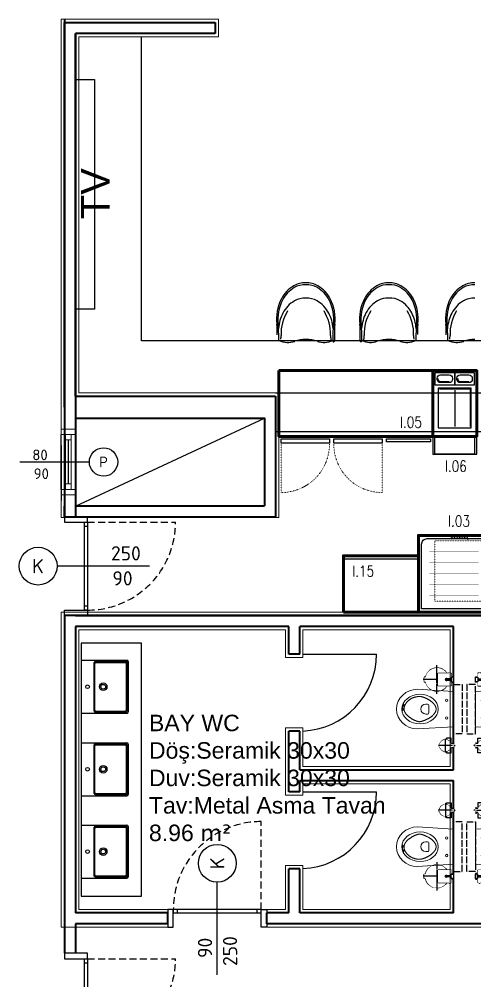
# Model space of a CAD drawing. Header units: millimetres. Extents: x 1443065 to 1517367, y 3763150 to 3779068.
# Drawn here: x 1513982 to 1514396, y 3766385 to 3767260 of the extents above; entities that cross this region are included whole.
import ezdxf
from ezdxf.enums import TextEntityAlignment as Align

# ---------------------------------------------------------------- set-up
doc = ezdxf.new("R2010")
doc.units = ezdxf.units.MM
doc.set_wipeout_variables(frame=1)
for name, pattern in [('ACAD_ISO02W100', [15, 12, -3]), ('DOT', [0.25, 0, -0.25]), ('HIDDEN', [9.525, 6.35, -3.175]), ('HIDDEN2', [0.1875, 0.125, -0.0625])]:
    doc.linetypes.add(name, pattern=pattern)
for name, color, linetype, lineweight in [('-DWG_ANA', 7, 'Continuous', 50), ('-DWG_DETAY1', 7, 'Continuous', 25), ('-DWG_DETAY2', 7, 'Continuous', 15), ('-DWG_DETAY4', 7, 'DOT', 18), ('DUVAR', 2, 'Continuous', 35), ('MAHAL', 52, 'Continuous', 13), ('MERDIVEN', 4, 'Continuous', 20), ('NO', 7, 'Continuous', 30), ('PLAN', 253, 'Continuous', 15), ('SIVA', 3, 'Continuous', 9), ('TEFRIS', 165, 'Continuous', 15)]:
    doc.layers.add(name, color=color, linetype=linetype, lineweight=lineweight)
for name, color, linetype in [('1 kolon', 6, 'Continuous'), ('1 vitrifiye', 141, 'Continuous'), ('1-Tefriş', 51, 'Continuous'), ('BL-I', 151, 'Continuous'), ('HATCH 1', 253, 'Continuous'), ('HIDDEN', 124, 'HIDDEN'), ('m-DOG_', 4, 'Continuous'), ('m-DOG_gor', 8, 'Continuous'), ('m-TFR_', 1, 'Continuous'), ('m-YAZ_poz', 7, 'Continuous'), ('SANITARY', 152, 'Continuous'), ('SANITARY 1', 124, 'Continuous')]:
    doc.layers.add(name, color=color, linetype=linetype)
doc.styles.add('mono', font='isocpeur.ttf')
doc.styles.add('ROMANS', font='romans.shx', dxfattribs={"width": 0.8})
doc.styles.get("Standard").update_dxf_attribs({"font": 'arial.ttf'})

# ---------------------------------------------------------------- blocks, each defined once
blk = doc.blocks.new('A$C00621B5F')
at = {"layer": 'HATCH 1'}
for points in [[(57, -100), (-57, -100)], [(57, -100.7), (-57, -100.7)], [(57, -102), (-57, -102)], [(57, -104.1), (-57, -104.1)], [(57, -106.7), (-57, -106.7)], [(57, -109.9), (-57, -109.9)], [(57, -114.6), (-57, -114.6)], [(57, -122), (-57, -122)]]:
    blk.add_lwpolyline(points, dxfattribs=at)
at = {"layer": 'SANITARY'}
blk.add_lwpolyline([(-20, -20), (-20, 0), (20, 0), (20, -20), (57, -20), (57, -140), (-57, -140), (-57, -40), (-59, -40, -1), (-59, -32), (-57, -32), (-57, -20)], format="xyb", close=True, dxfattribs=at)
at = {"layer": 'SANITARY 1'}
for points in [[(-20, -20), (-20, -20), (-20, 0), (20, 0), (20, -20), (0, -20)], [(-59, -32), (-57, -32)], [(-59, -40), (-57, -40)], [(-57, -32), (-19.2, -32)], [(-18.6, -40), (-57, -40)], [(-2.3, -52.7), (0, -20), (0, -10), (-20, -10), (-20, -20), (-17.7, -52.7)], [(-0.8, -32), (54, -32), (54, -40), (-1.4, -40)]]:
    blk.add_lwpolyline(points, dxfattribs=at)
blk.add_circle((-10, -62.5), 12.5, dxfattribs=at)
blk.add_arc((-59, -36), 4, 90, 270, dxfattribs=at)
blk.add_wipeout([(-57, -20), (-20, -20), (-20, -10), (-20, 0), (20, 0), (20, -20), (57, -20), (57, -140), (-57, -140), (-57, -40), (-59, -40), (-59.7, -39.9), (-60.4, -39.8), (-61, -39.5), (-61.5, -39.1), (-61.8, -38.8), (-62.2, -38.3), (-62.5, -38), (-62.8, -37.3), (-62.9, -36.7), (-63, -36), (-62.9, -35.2), (-62.7, -34.6), (-62.5, -34), (-62.1, -33.5), (-61.7, -33), (-61.2, -32.7), (-60.7, -32.4), (-60.1, -32.1), (-59.7, -32.1), (-59, -32), (-57, -32)]).dxf.layer = 'SANITARY 1'
blk = doc.blocks.new('A$C34477918')
at = {"layer": 'SANITARY'}
blk.add_lwpolyline([(-48, 25), (0, 25), (0, -25), (-48, -25, -0.804346), (-253.1, -20), (-265, -20), (-265, 20), (-253, 20, -0.804515), (-48, 25)], format="xyb", close=True, dxfattribs=at)
at = {"layer": 'SANITARY 1'}
blk.add_lwpolyline([(-265, 20), (-253, 20, 0.087238), (-253.1, -20), (-265, -20)], format="xyb", close=True, dxfattribs=at)
blk.add_lwpolyline([(-48, 25, 0.784465), (-48.1, 25), (0, 25), (0, -25), (-48.1, -25)], format="xyb", dxfattribs=at)
blk.add_arc((-150, 0), 105, 346.22585, 13.77415, dxfattribs=at)
at = {"color": 124}
for points in [[(-253, 20), (-253.7, 15.7), (-254.2, 11.6), (-254.7, 7.6), (-254.7, 4.1), (-255, 0), (-255, -3), (-254.8, -6.5), (-254.4, -9.6), (-253.8, -14.3), (-253.5, -17.3), (-253.1, -20), (-265, -20), (-265, 20)], [(-48, 25), (-47, 19.3), (-45.8, 12.9), (-45.4, 6.5), (-45, 0), (-45.4, -6.5), (-45.7, -12), (-46.5, -17.5), (-48, -25), (0, -25), (0, 25)]]:
    blk.add_wipeout(points, dxfattribs=at).dxf.layer = 'SANITARY'
at = {"color": 21}
blk.add_wipeout([(-45, 0), (-45.8, 12.9), (-48.2, 25.6), (-52.1, 37.9), (-57.5, 49.7), (-64.3, 60.7), (-72.4, 70.7), (-81.7, 79.7), (-92, 87.5), (-103.2, 94), (-115.1, 99), (-127.5, 102.6), (-140.3, 104.6), (-153.2, 105), (-166.1, 103.8), (-178.7, 101), (-190.9, 96.7), (-202.5, 90.9), (-213.3, 83.8), (-223.1, 75.4), (-231.8, 65.8), (-239.3, 55.3), (-245.4, 43.9), (-250.1, 31.8), (-253.2, 19.3), (-254.8, 6.5), (-254.8, -6.5), (-253.2, -19.3), (-250.1, -31.8), (-245.4, -43.9), (-239.3, -55.3), (-231.8, -65.8), (-223.1, -75.4), (-213.3, -83.8), (-202.5, -90.9), (-190.9, -96.7), (-178.7, -101), (-166.1, -103.8), (-153.2, -105), (-140.3, -104.6), (-127.5, -102.6), (-115.1, -99), (-103.2, -94), (-92, -87.5), (-81.7, -79.7), (-72.4, -70.7), (-64.3, -60.7), (-57.5, -49.7), (-52.1, -37.9), (-48.2, -25.6), (-45.8, -12.9)], dxfattribs=at).dxf.layer = 'SANITARY'
at = {"layer": 'HIDDEN'}
for points in [[(-150, 130), (-150, -130)], [(-24, 0), (-276, 0)]]:
    blk.add_lwpolyline(points, dxfattribs=at)
blk = doc.blocks.new('A$C168D751E')
blk.add_wipeout([(0, 0), (17, 0), (17.6, -0.1), (18.2, -0.2), (18.6, -0.5), (19, -0.8), (19.4, -1.2), (19.6, -1.5), (19.8, -2), (19.9, -2.4), (20, -3), (20, -3.6), (20, -15), (56.3, -15), (57.2, -13.7), (58.8, -12.1), (60.2, -11.2), (62, -10.5), (63.3, -10.1), (65, -10), (66.2, -10.1), (68.2, -10.5), (69.7, -11.2), (71, -12), (72.1, -13), (73.1, -14.1), (73.8, -15.2), (74.3, -16.2), (74.7, -17.4), (75, -19), (75, -20.9), (74.7, -22.6), (74, -24.5), (72.9, -26.1), (71.8, -27.3), (70.6, -28.3), (69.4, -29), (68, -29.6), (66.6, -29.9), (65, -30), (63.5, -29.9), (62.2, -29.6), (60.9, -29.1), (59.6, -28.4), (58.8, -27.8), (57.9, -27.1), (57.3, -26.4), (56.8, -25.7), (56.3, -25), (20, -25), (20, -37), (19.7, -38.3), (19.1, -39.1), (18.3, -39.7), (17.7, -39.9), (17, -40), (0, -40)]).dxf.layer = 'SANITARY 1'
at = {"layer": 'SANITARY'}
blk.add_lwpolyline([(0, 0), (0, -40), (17, -40, 0.391502), (20, -37), (20, -25), (56.3, -25, 3.732498), (56.3, -15), (20, -15), (20, -3.6, 0.457252), (17, 0)], format="xyb", close=True, dxfattribs=at)
at = {"layer": 'SANITARY 1'}
blk.add_lwpolyline([(17, 0), (0, 0), (0, -40), (17, -40, 0.414214), (20, -37), (20, -3, 0.414214)], format="xyb", close=True, dxfattribs=at)
for points in [[(20, -15), (56.3, -15)], [(20, -25), (56.3, -25)]]:
    blk.add_lwpolyline(points, dxfattribs=at)
blk.add_circle((65, -20), 5, dxfattribs=at)
blk.add_arc((65, -20), 10, 209.99657, 150.00343, dxfattribs=at)
blk = doc.blocks.new('wc k')
at = {"layer": '1-Tefriş', "linetype": 'HIDDEN2', "ltscale": 0.5}
blk.add_line((431501.05, 73803.41, 1380.72), (431492.05, 73803.41, 1380.72), dxfattribs=at)
at = {"layer": '1-Tefriş'}
for points, elevation in [([(431494.05, 73800.91), (431495.05, 73800.91), (431495.05, 73805.71), (431494.05, 73805.71)], 0), ([(431495.05, 73802.21), (431497.05, 73802.21), (431497.05, 73804.61), (431495.05, 73804.61)], 0), ([(431496.05, 73810.21), (431496.05, 73804.61)], 1380.72), ([(431496.05, 73802.21), (431496.05, 73796.61), (431500.25, 73796.61), (431500.25, 73810.21), (431496.05, 73810.21)], 1380.72)]:
    blk.add_lwpolyline(points, dxfattribs=dict(at, elevation=elevation))
blk = doc.blocks.new('klozet2')
at = {"layer": '1 vitrifiye', "color": 4, "linetype": 'Continuous', "lineweight": 0}
for p, q in [((0, 16), (-33, 18)), ((0, 0), (0, 16)), ((-25.28, 4.5), (-23.56, 4.5)), ((-22.56, -3.5), (-22.56, 3.5)), ((-25.28, -4.5), (-23.56, -4.5))]:
    blk.add_line(p, q, dxfattribs=at)
for centre in [(-6.2, 8), (-6.2, -8)]:
    blk.add_circle(centre, 1.07, dxfattribs=at)
for centre, radius, start, end in [((-33.14, -0.88), 18.88, 89.56564, 177.33804), ((-25.28, 0), 4.5, 90, 180), ((-25.28, 0), 4.5, 180, 270), ((-23.56, 3.5), 1, 0, 90), ((-33.14, 0.88), 18.88, 182.66196, 270.43436), ((-23.56, -3.5), 1, 270, 0)]:
    blk.add_arc(centre, radius, start, end, dxfattribs=at)
at = {"layer": '1-Tefriş', "xscale": -1}
blk.add_blockref('wc k', (431493.99, -73770.29, -1380.72), dxfattribs=at)
at = {"layer": 'SANITARY', "color": 65, "xscale": 0.1, "yscale": 0.1, "zscale": 0.1, "rotation": 359.9999658251877}
blk.add_blockref('A$C34477918', (-0.06, -26.93), dxfattribs=at)
at = {"layer": '1 vitrifiye', "color": 4, "linetype": 'Continuous', "lineweight": 0}
blk.add_line((0, 0), (0, -16), dxfattribs=at)
blk.add_ellipse((-30.43, 0), major_axis=(-16.57, 0.06), ratio=0.812391, dxfattribs=at)
at = {"layer": 'TEFRIS', "color": 4, "linetype": 'Continuous'}
blk.add_lwpolyline([(-45, 0), (-45, 0.14), (-44.99, 0.29), (-44.98, 0.43), (-44.97, 0.57), (-44.95, 0.71), (-44.93, 0.86), (-44.91, 1), (-44.88, 1.14), (-44.85, 1.28), (-44.81, 1.42), (-44.78, 1.56), (-44.73, 1.7), (-44.69, 1.83), (-44.64, 1.97), (-44.59, 2.11), (-44.54, 2.25), (-44.48, 2.38), (-44.42, 2.52), (-44.36, 2.65), (-44.29, 2.79), (-44.22, 2.92), (-44.15, 3.06), (-44.07, 3.19), (-44, 3.32), (-43.92, 3.45), (-43.83, 3.59), (-43.75, 3.72), (-43.66, 3.85), (-43.57, 3.98), (-43.48, 4.1), (-43.38, 4.23), (-43.29, 4.36), (-43.19, 4.48), (-43.09, 4.61), (-42.98, 4.74), (-42.88, 4.86), (-42.77, 4.98), (-42.66, 5.11), (-42.43, 5.35), (-42.2, 5.59), (-41.96, 5.82), (-41.71, 6.06), (-41.46, 6.29), (-41.2, 6.51), (-40.94, 6.73), (-40.67, 6.95), (-40.4, 7.16), (-40.12, 7.37), (-39.84, 7.58), (-39.56, 7.78), (-39.27, 7.98), (-38.99, 8.17), (-38.69, 8.36), (-38.4, 8.54), (-38.11, 8.72), (-37.81, 8.9), (-37.52, 9.07), (-37.23, 9.23), (-36.93, 9.39), (-36.64, 9.54), (-36.35, 9.69), (-36.06, 9.84), (-35.77, 9.98), (-35.48, 10.11), (-35.2, 10.24), (-34.92, 10.36), (-34.65, 10.47), (-34.38, 10.58), (-34.11, 10.69), (-33.85, 10.78), (-33.59, 10.87), (-33.34, 10.96), (-33.1, 11.04), (-32.86, 11.11), (-32.63, 11.17), (-32.41, 11.23), (-32.2, 11.29), (-31.99, 11.33), (-31.79, 11.37), (-31.61, 11.4), (-31.43, 11.42), (-31.26, 11.44), (-31.1, 11.45), (-30.94, 11.45), (-30.77, 11.45), (-30.59, 11.43), (-30.39, 11.41), (-30.19, 11.38), (-29.97, 11.35), (-29.75, 11.31), (-29.51, 11.26), (-29.27, 11.2), (-29.01, 11.14), (-28.75, 11.07), (-28.48, 11), (-28.21, 10.91), (-27.93, 10.82), (-27.64, 10.73), (-27.34, 10.63), (-27.05, 10.52), (-26.74, 10.41), (-26.43, 10.29), (-26.12, 10.16), (-25.81, 10.03), (-25.49, 9.89), (-25.17, 9.75), (-24.85, 9.6), (-24.52, 9.44), (-24.2, 9.28), (-23.87, 9.12), (-23.55, 8.95), (-23.22, 8.77), (-22.9, 8.59), (-22.58, 8.41), (-22.26, 8.21), (-21.94, 8.02), (-21.63, 7.82), (-21.31, 7.61), (-21.01, 7.4), (-20.7, 7.19), (-20.4, 6.97), (-20.11, 6.75), (-19.82, 6.52), (-19.54, 6.29), (-19.27, 6.05), (-19, 5.81), (-18.87, 5.69), (-18.74, 5.57), (-18.61, 5.45), (-18.49, 5.32), (-18.36, 5.2), (-18.24, 5.07), (-18.12, 4.94), (-18.01, 4.81), (-17.89, 4.69), (-17.78, 4.56), (-17.67, 4.43), (-17.57, 4.29), (-17.46, 4.16), (-17.36, 4.03), (-17.26, 3.89), (-17.17, 3.76), (-17.08, 3.62), (-16.99, 3.49), (-16.9, 3.35), (-16.82, 3.21), (-16.74, 3.07), (-16.66, 2.93), (-16.58, 2.79), (-16.51, 2.65), (-16.45, 2.51), (-16.38, 2.37), (-16.32, 2.23), (-16.26, 2.08), (-16.21, 1.94), (-16.16, 1.79), (-16.11, 1.65), (-16.07, 1.5), (-16.03, 1.35), (-15.99, 1.2), (-15.96, 1.06), (-15.94, 0.91), (-15.91, 0.76), (-15.89, 0.61), (-15.88, 0.46), (-15.87, 0.3), (-15.86, 0.15), (-15.86, 0), (-15.86, -0.15), (-15.87, -0.3), (-15.88, -0.44), (-15.89, -0.59), (-15.91, -0.73), (-15.93, -0.88), (-15.96, -1.02), (-15.99, -1.17), (-16.02, -1.31), (-16.06, -1.46), (-16.1, -1.6), (-16.14, -1.74), (-16.19, -1.88), (-16.24, -2.02), (-16.29, -2.17), (-16.35, -2.31), (-16.41, -2.44), (-16.47, -2.58), (-16.54, -2.72), (-16.61, -2.86), (-16.68, -3), (-16.76, -3.13), (-16.83, -3.27), (-16.92, -3.4), (-17, -3.54), (-17.09, -3.67), (-17.18, -3.8), (-17.27, -3.93), (-17.36, -4.07), (-17.46, -4.2), (-17.56, -4.33), (-17.66, -4.45), (-17.77, -4.58), (-17.88, -4.71), (-17.98, -4.84), (-18.1, -4.96), (-18.21, -5.09), (-18.32, -5.21), (-18.44, -5.33), (-18.56, -5.46), (-18.81, -5.7), (-19.06, -5.94), (-19.32, -6.17), (-19.58, -6.4), (-19.86, -6.63), (-20.13, -6.85), (-20.41, -7.07), (-20.7, -7.28), (-20.99, -7.49), (-21.29, -7.7), (-21.58, -7.9), (-21.88, -8.1), (-22.19, -8.29), (-22.49, -8.48), (-22.8, -8.66), (-23.11, -8.84), (-23.42, -9.01), (-23.73, -9.18), (-24.03, -9.34), (-24.34, -9.5), (-24.65, -9.65), (-24.96, -9.8), (-25.26, -9.94), (-25.56, -10.07), (-25.86, -10.2), (-26.16, -10.33), (-26.45, -10.45), (-26.74, -10.56), (-27.02, -10.66), (-27.3, -10.76), (-27.57, -10.86), (-27.84, -10.94), (-28.1, -11.03), (-28.35, -11.1), (-28.6, -11.17), (-28.84, -11.23), (-29.07, -11.28), (-29.29, -11.33), (-29.51, -11.37), (-29.71, -11.4), (-29.91, -11.43), (-30.09, -11.45), (-30.27, -11.46), (-30.43, -11.46), (-30.65, -11.46), (-30.88, -11.46), (-31.12, -11.45), (-31.36, -11.44), (-31.59, -11.43), (-31.83, -11.41), (-32.06, -11.39), (-32.29, -11.37), (-32.51, -11.35), (-32.73, -11.33), (-32.96, -11.3), (-33.17, -11.27), (-33.39, -11.24), (-33.6, -11.2), (-33.81, -11.17), (-34.02, -11.13), (-34.23, -11.09), (-34.43, -11.04), (-34.63, -11), (-34.83, -10.95), (-35.02, -10.9), (-35.22, -10.85), (-35.41, -10.8), (-35.59, -10.75), (-35.78, -10.69), (-35.96, -10.63), (-36.15, -10.57), (-36.32, -10.51), (-36.5, -10.45), (-36.67, -10.38), (-36.85, -10.32), (-37.02, -10.25), (-37.18, -10.18), (-37.35, -10.11), (-37.51, -10.04), (-37.67, -9.96), (-37.83, -9.89), (-37.99, -9.81), (-38.14, -9.74), (-38.29, -9.66), (-38.44, -9.58), (-38.59, -9.5), (-38.88, -9.33), (-39.16, -9.16), (-39.43, -8.99), (-39.69, -8.82), (-39.94, -8.64), (-40.19, -8.46), (-40.43, -8.27), (-40.66, -8.09), (-40.88, -7.9), (-41.1, -7.71), (-41.31, -7.52), (-41.51, -7.33), (-41.7, -7.14), (-41.88, -6.95), (-42.06, -6.76), (-42.23, -6.57), (-42.4, -6.38), (-42.55, -6.19), (-42.7, -6), (-42.85, -5.82), (-42.98, -5.64), (-43.12, -5.46), (-43.24, -5.28), (-43.36, -5.1), (-43.47, -4.93), (-43.58, -4.77), (-43.68, -4.6), (-43.77, -4.45), (-43.86, -4.29), (-43.94, -4.14), (-44.02, -4), (-44.09, -3.86), (-44.22, -3.61), (-44.32, -3.38), (-44.41, -3.18), (-44.48, -3.01), (-44.53, -2.87), (-44.56, -2.78), (-44.76, -2.17), (-44.95, -1.61), (-45.12, -1.11), (-45.29, -0.65), (-45.44, -0.25), (-45.58, 0.1), (-45.65, 0.26), (-45.71, 0.41), (-45.78, 0.54), (-45.84, 0.67), (-45.89, 0.78), (-45.95, 0.89), (-46, 0.98), (-46.05, 1.06), (-46.1, 1.14), (-46.14, 1.2), (-46.19, 1.26), (-46.23, 1.3), (-46.26, 1.34), (-46.3, 1.37), (-46.33, 1.39), (-46.37, 1.4), (-46.4, 1.41), (-46.42, 1.4), (-46.45, 1.39), (-46.47, 1.37), (-46.5, 1.35), (-46.52, 1.32), (-46.54, 1.28), (-46.55, 1.23), (-46.57, 1.18), (-46.58, 1.12), (-46.59, 1.06), (-46.6, 0.99), (-46.61, 0.92), (-46.62, 0.84), (-46.62, 0.66), (-46.63, 0.47), (-46.62, 0.27), (-46.61, 0.05), (-46.6, -0.18), (-46.58, -0.42), (-46.56, -0.67), (-46.53, -0.93), (-46.5, -1.19), (-46.46, -1.46), (-46.42, -1.72), (-46.38, -1.99), (-46.33, -2.25), (-46.28, -2.51), (-46.23, -2.76), (-46.18, -3), (-46.13, -3.24), (-46.07, -3.46), (-46.01, -3.67), (-45.96, -3.86), (-45.9, -4.04), (-45.84, -4.2), (-45.81, -4.27), (-45.78, -4.34), (-45.75, -4.4), (-45.72, -4.45), (-45.69, -4.5), (-45.66, -4.55), (-45.63, -4.58), (-45.6, -4.61), (-45.57, -4.63), (-45.55, -4.65), (-45.52, -4.66), (-45.49, -4.66), (-45.46, -4.65), (-45.44, -4.63), (-45.41, -4.61), (-45.38, -4.58), (-45.36, -4.54), (-45.33, -4.49), (-45.31, -4.43), (-45.29, -4.36), (-45.26, -4.28), (-45.24, -4.19), (-45.22, -4.09), (-45.2, -3.98), (-45.18, -3.87), (-45.16, -3.74), (-45.14, -3.59), (-45.13, -3.44), (-45.11, -3.28), (-45.09, -3.1), (-45.07, -2.71), (-45.04, -2.28), (-45.02, -1.79), (-45.01, -1.25), (-45, -0.65), (-45, 0)], close=True, dxfattribs=at)
at = {"layer": 'SANITARY', "color": 65}
for name, p, xscale, yscale, zscale, rotation in [('A$C34477918', (0.14, 33.12, -1380.72), 0.05, 0.05, 0.05, 359.9999658251877), ('A$C00621B5F', (0, -26.93), -0.1, 0.1, 0.1, 269.9999658251876)]:
    blk.add_blockref(name, p, dxfattribs=dict(at, xscale=xscale, yscale=yscale, zscale=zscale, rotation=rotation))
at = {"layer": '1 vitrifiye', "color": 4, "linetype": 'Continuous', "lineweight": 0}
blk.add_line((0, -16), (-33, -18), dxfattribs=at)
at = {"layer": 'SANITARY', "color": 124, "xscale": -0.1, "yscale": 0.1, "zscale": 0.1}
blk.add_blockref('A$C168D751E', (0, -24.93), dxfattribs=at)
at = {"layer": '1 vitrifiye', "color": 4, "linetype": 'ACAD_ISO02W100', "ltscale": 0.5}
blk.add_lwpolyline([(0, -22.5), (8, -22.5), (8, 22.5), (0, 22.5)], close=True, dxfattribs=at)
blk = doc.blocks.new('90lık Kqpı')
at = {"layer": 'm-DOG_', "linetype": 'HIDDEN'}
blk.add_line((-8, -5), (-88, -5), dxfattribs=at)
at = {"layer": 'm-DOG_'}
for p, q in [((-5, -8.77), (-8, -8.77)), ((-5, -81.23), (-8, -81.23))]:
    blk.add_line(p, q, dxfattribs=at)
for points in [[(8, 0), (8, -5), (-8, -5), (-8, 0)], [(-8, -5), (-8, -85), (-5, -85), (-5, -5)], [(8, -90), (8, -85), (-8, -85), (-8, -90)]]:
    blk.add_lwpolyline(points, close=True, dxfattribs=at)
at = {"layer": 'm-DOG_', "linetype": 'HIDDEN'}
blk.add_arc((-8, -5), 80, 180, 270, dxfattribs=at)
blk = doc.blocks.new('m-penpoz')
blk.add_line((0, -1.625), (0, 0))
blk.add_circle((0, 0.332), 0.332)
blk.add_attdef('POZNO', text='', height=0.18).set_placement((0, 0.332), align=Align.MIDDLE)
blk.add_attdef('WIDTH', text='', height=0.18, rotation=90).set_placement((0, -1.625), align=Align.BOTTOM_LEFT)
blk.add_attdef('HEIGHT', text='', height=0.18, rotation=90).set_placement((0.069, -1.625), align=Align.TOP_LEFT)
blk = doc.blocks.new('90lık Kapı 15lik Duvar')
at = {"layer": 'm-DOG_', "linetype": 'HIDDEN'}
blk.add_line((5, 10.5), (5, 90.5), dxfattribs=at)
blk.add_line((5, 10.5), (5, 90.5), dxfattribs=at)
at = {"layer": 'm-DOG_'}
for p, q in [((8.77, 7.5), (8.77, 10.5)), ((8.77, 7.5), (8.77, 10.5)), ((81.23, 7.5), (81.23, 10.5)), ((81.23, 7.5), (81.23, 10.5))]:
    blk.add_line(p, q, dxfattribs=at)
for points in [[(0, -10.5), (5, -10.5), (5, 10.5), (0, 10.5)], [(0, -10.5), (5, -10.5), (5, 10.5), (0, 10.5)], [(5, 10.5), (85, 10.5), (85, 7.5), (5, 7.5)], [(5, 10.5), (85, 10.5), (85, 7.5), (5, 7.5)], [(90, -10.5), (85, -10.5), (85, 10.5), (90, 10.5)], [(90, -10.5), (85, -10.5), (85, 10.5), (90, 10.5)]]:
    blk.add_lwpolyline(points, close=True, dxfattribs=at)
at = {"layer": 'm-DOG_', "linetype": 'HIDDEN'}
blk.add_arc((5, 10.5), 80, 0, 90, dxfattribs=at)
blk.add_arc((5, 10.5), 80, 0, 90, dxfattribs=at)
blk = doc.blocks.new('CAS-E90')
at = {"layer": '-DWG_ANA', "color": 0}
blk.add_lwpolyline([(68.22, 0), (68.22, -51.42), (0, -51.42), (0, 0)], close=True, dxfattribs=at)
at = {"layer": '-DWG_DETAY1', "color": 0}
blk.add_lwpolyline([(0, -48.42), (68.22, -48.42)], dxfattribs=at)
at = {"layer": 'NO', "linetype": 'Continuous', "style": 'ROMANS', "width": 0.8}
blk.add_attdef('NO', text='', height=10, dxfattribs=at).set_placement((50.22, -37.42), align=Align.MIDDLE)
blk = doc.blocks.new('EK_55L')
at = {"layer": '-DWG_DETAY1', "color": 0}
blk.add_lwpolyline([(-22, -7), (22, -7, -0.414214), (25, -10), (25, -54, -0.414214), (22, -57), (-22, -57, -0.414214), (-25, -54), (-25, -10, -0.414214)], format="xyb", close=True, dxfattribs=at)
at = {"layer": '-DWG_DETAY2', "color": 0, "const_width": 1.5}
blk.add_lwpolyline([(20, -9), (-21, -9, 0.414214), (-23, -11), (-23, -54)], format="xyb", dxfattribs=at)
at = {"layer": '-DWG_DETAY2', "color": 0}
for points in [[(-22, -15), (-12, -15)], [(-17, -10), (-17, -20)]]:
    blk.add_lwpolyline(points, dxfattribs=at)
blk.add_circle((-17, -15), 4, dxfattribs=at)
blk = doc.blocks.new('E_120')
at = {"layer": '-DWG_ANA', "color": 0}
blk.add_lwpolyline([(0, -70), (0, 0), (120, 0), (120, -70)], close=True, dxfattribs=at)
at = {"layer": '-DWG_DETAY1', "color": 0}
blk.add_lwpolyline([(3, -62), (3, -3), (117, -3), (117, -62, -0.414214), (112, -67), (8, -67, -0.414214)], format="xyb", close=True, dxfattribs=at)
blk = doc.blocks.new('E1N120L')
at = {"layer": '-DWG_DETAY1', "color": 0, "const_width": 0.1}
for points in [[(65, -15), (110, -15, -0.36819)], [(65, -20), (110, -20, -0.36819)], [(65, -25), (110, -25, -0.36819)], [(65, -30), (110, -30, -0.36819)], [(65, -35), (110, -35, -0.36819)], [(65, -40), (110, -40, -0.36819)], [(65, -45), (110, -45, -0.36819)], [(65, -50), (110, -50, -0.36819)], [(65, -55), (110, -55, -0.36819)]]:
    blk.add_lwpolyline(points, format="xyb", dxfattribs=at)
at = {"layer": '-DWG_DETAY1', "color": 0, "linetype": 'Continuous', "rotation": 270}
blk.add_blockref('EK_55L', (65, -35), dxfattribs=at)
at = {"layer": 'PLAN', "color": 0, "linetype": 'Continuous'}
blk.add_blockref('E_120', (0, 0), dxfattribs=at)
at = {"layer": 'NO', "linetype": 'Continuous', "style": 'ROMANS', "width": 0.8}
blk.add_attdef('NO', text='', height=10, dxfattribs=at).set_placement((27, -50), align=Align.MIDDLE)
blk = doc.blocks.new('GN-19')
at = {"layer": '-DWG_DETAY1', "color": 0}
blk.add_lwpolyline([(0, -18), (11, -18), (11, 0), (0, 0)], close=True, dxfattribs=at)
blk.add_lwpolyline([(5, -2), (6, -2, -0.414214), (9, -5), (9, -13, -0.414214), (6, -16), (5, -16, -0.414214), (2, -13), (2, -5, -0.414214)], format="xyb", close=True, dxfattribs=at)
at = {"layer": '-DWG_DETAY1', "color": 0, "const_width": 1}
blk.add_lwpolyline([(3, -13), (3, -5.2, -0.414214), (5.2, -3), (6, -3)], format="xyb", dxfattribs=at)
blk = doc.blocks.new('NKN040')
at = {"layer": '-DWG_ANA', "color": 0}
blk.add_lwpolyline([(0, -15), (0, 0), (40, 0), (40, -15), (40, -60), (0, -60)], close=True, dxfattribs=at)
at = {"layer": '-DWG_DETAY1', "color": 0}
for p, q in [((0, -61), (0, -76)), ((2, -76), (2, -61)), ((38, -61), (38, -76)), ((40, -76), (40, -61)), ((0, -76), (40, -76)), ((38, -76), (2, -76))]:
    blk.add_line(p, q, dxfattribs=at)
at = {"layer": '-DWG_DETAY1', "color": 0, "linetype": 'Continuous'}
blk.add_lwpolyline([(5, -16), (5, -52), (35, -52), (35, -16)], close=True, dxfattribs=at)
at = {"layer": '-DWG_DETAY1', "color": 0, "linetype": 'Continuous', "const_width": 1}
blk.add_lwpolyline([(6, -17), (34, -17), (34, -51)], dxfattribs=at)
at = {"layer": '-DWG_DETAY1', "color": 0, "linetype": 'Continuous'}
blk.add_lwpolyline([(20.08, -17.81), (20.08, -50.81)], dxfattribs=at)
at = {"layer": '-DWG_DETAY1', "color": 0, "rotation": 90}
for p in [(2, -13), (20, -13)]:
    blk.add_blockref('GN-19', p, dxfattribs=at)
at = {"layer": 'NO', "linetype": 'Continuous', "style": 'ROMANS', "width": 0.8}
blk.add_attdef('NO', text='', height=10, dxfattribs=at).set_placement((21, -87), align=Align.MIDDLE)
blk = doc.blocks.new('T_146')
at = {"layer": '-DWG_ANA', "color": 0}
blk.add_lwpolyline([(0, 0), (140, 0), (140, -60), (0, -60)], close=True, dxfattribs=at)
blk = doc.blocks.new('SBN146-S')
at = {"layer": '-DWG_DETAY1', "color": 0}
for points in [[(46, -62), (46, -66), (2, -66), (2, -62)], [(94, -62), (94, -66), (50, -66), (50, -62)], [(138, -62), (138, -65), (98, -65), (98, -62)]]:
    blk.add_lwpolyline(points, close=True, dxfattribs=at)
at = {"layer": '-DWG_DETAY4', "color": 0}
for points in [[(2, -67), (2, -111.01, 0.414214), (46.01, -67)], [(94, -67), (94, -111.01, -0.414214), (49.99, -67)]]:
    blk.add_lwpolyline(points, format="xyb", dxfattribs=at)
at = {"layer": '-DWG_ANA', "color": 0}
blk.add_blockref('T_146', (0, 0), dxfattribs=at)
at = {"layer": 'NO', "linetype": 'Continuous', "style": 'ROMANS', "width": 0.8}
blk.add_attdef('NO', text='', height=10, dxfattribs=at).set_placement((120.2, -47), align=Align.MIDDLE)
blk = doc.blocks.new('BYM042')
at = {"layer": '-DWG_DETAY4', "color": 0}
blk.add_lwpolyline([(0, 0), (45, 0), (45, -55), (0, -55)], close=True, dxfattribs=at)
blk.add_lwpolyline([(15, -56), (15, -58), (30, -58), (30, -56)], dxfattribs=at)
at = {"layer": 'NO', "linetype": 'Continuous', "style": 'ROMANS', "width": 0.8}
blk.add_attdef('NO', text='', height=10, dxfattribs=at).set_placement((23, -73), align=Align.MIDDLE)

msp = doc.modelspace()

# ---------------------------------------------------------------- linework, layer by layer
at = {"layer": 'DUVAR'}
for p, q in [((1514023.11, 3767259.86), (1514023.11, 3766807.09)), ((1514023.11, 3766906.72), (1514023.11, 3767256.86)), ((1514023.11, 3767256.86), (1514160.11, 3767256.86)), ((1514160.11, 3767256.86), (1514160.11, 3767246.86)), ((1514160.11, 3767246.86), (1514033.11, 3767246.86)), ((1514033.11, 3767246.86), (1514033.11, 3766916.72)), ((1514033.11, 3766916.72), (1514033.11, 3767246.86)), ((1514023.11, 3766990.4), (1514023.11, 3766920.35)), ((1514033.11, 3766990.4), (1514033.11, 3766916.72)), ((1514023.11, 3766920.35), (1514023.11, 3766876.86)), ((1514033.11, 3766916.72), (1514215.14, 3766916.72)), ((1514033.11, 3766916.72), (1514033.11, 3766807.09)), ((1514215.14, 3766916.72), (1514215.14, 3766807.09)), ((1514033.11, 3766896.72), (1514205.14, 3766896.72)), ((1514205.14, 3766896.72), (1514205.14, 3766817.09)), ((1514033.11, 3766826.41), (1514033.11, 3766807.09)), ((1514023.11, 3766807.09), (1514023.11, 3766816.79)), ((1514033.11, 3766817.09), (1514205.14, 3766817.09)), ((1514023.11, 3766807.09), (1514215.14, 3766807.09)), ((1514023.11, 3766717.09), (1514023.11, 3766409.69)), ((1514033.11, 3766717.09), (1514023.11, 3766717.09)), ((1514685.07, 3766717.09), (1514033.11, 3766717.09)), ((1514033.11, 3766717.09), (1514745.07, 3766717.09)), ((1514745.07, 3766717.09), (1514033.11, 3766717.09)), ((1514227.07, 3766707.09), (1514033.11, 3766707.09)), ((1514033.11, 3766707.09), (1514033.11, 3766446.58)), ((1514227.07, 3766681.96), (1514227.07, 3766707.09)), ((1514377.07, 3766707.09), (1514237.07, 3766707.09)), ((1514237.07, 3766681.96), (1514237.07, 3766707.09)), ((1514377.07, 3766576.83), (1514377.07, 3766707.09)), ((1514377.07, 3766576.83), (1514377.07, 3766707.09)), ((1514237.07, 3766681.96), (1514237.07, 3766697.09)), ((1514237.07, 3766681.96), (1514227.07, 3766681.96)), ((1514227.07, 3766556.71), (1514227.07, 3766611.96)), ((1514237.07, 3766611.96), (1514227.07, 3766611.96)), ((1514237.07, 3766576.83), (1514237.07, 3766611.96)), ((1514237.07, 3766576.83), (1514237.07, 3766611.96)), ((1514237.07, 3766576.83), (1514377.07, 3766576.83)), ((1514237.07, 3766556.71), (1514237.07, 3766566.83)), ((1514237.07, 3766556.71), (1514237.07, 3766566.83)), ((1514237.07, 3766566.83), (1514377.07, 3766566.83)), ((1514377.07, 3766446.58), (1514377.07, 3766566.83)), ((1514377.07, 3766446.58), (1514377.07, 3766566.83)), ((1514237.07, 3766556.71), (1514227.07, 3766556.71)), ((1514227.07, 3766446.58), (1514227.07, 3766486.71)), ((1514237.07, 3766486.71), (1514227.07, 3766486.71)), ((1514237.07, 3766446.58), (1514237.07, 3766486.71)), ((1514237.07, 3766446.58), (1514237.07, 3766486.71)), ((1514117.07, 3766446.58), (1514033.11, 3766446.58)), ((1514117.07, 3766436.58), (1514117.07, 3766446.58)), ((1514207.07, 3766436.58), (1514207.07, 3766446.58)), ((1514227.07, 3766446.58), (1514207.07, 3766446.58)), ((1514377.07, 3766446.58), (1514237.07, 3766446.58)), ((1514377.07, 3766446.58), (1514237.07, 3766446.58)), ((1514033.11, 3766436.58), (1514033.11, 3766409.69)), ((1514117.07, 3766436.58), (1514033.11, 3766436.58)), ((1514589.58, 3766436.58), (1514207.07, 3766436.58))]:
    msp.add_line(p, q, dxfattribs=at)
msp.add_lwpolyline([(1514036.11, 3766896.72), (1514205.14, 3766896.72), (1514205.14, 3766817.09)], dxfattribs=at)
at = {"layer": 'm-DOG_gor', "linetype": 'Continuous'}
for p, q in [((1514020.11, 3766831.9), (1514020.11, 3766881.9)), ((1514033.11, 3766831.9), (1514033.11, 3766881.9)), ((1514020.17, 3766821.86), (1514020.17, 3766871.86)), ((1514026.54, 3766836.9), (1514026.54, 3766876.9))]:
    msp.add_line(p, q, dxfattribs=at)
at = {"layer": 'm-TFR_'}
for p, q in [((1514093.11, 3766967.07), (1514093.11, 3767243.86)), ((1514745.07, 3766919.4), (1514215.14, 3766919.4)), ((1514033.11, 3766816.75), (1514205.14, 3766896.72)), ((1514745.07, 3766884.4), (1514215.14, 3766884.4)), ((1514752.57, 3766717.09), (1514033.11, 3766717.09)), ((1514240.07, 3766681.96), (1514307.07, 3766681.96)), ((1514240.07, 3766556.71), (1514307.07, 3766556.71))]:
    msp.add_line(p, q, dxfattribs=at)
at = {"layer": 'm-TFR_', "color": 1}
msp.add_line((1514745.07, 3766967.07), (1514093.11, 3766967.07), dxfattribs=at)
at = {"layer": 'm-TFR_'}
for points in [[(1514033.11, 3767204.92), (1514050.3, 3767204.92), (1514050.3, 3766996.07), (1514033.11, 3766996.07)], [(1514093.11, 3766692.09), (1514038.11, 3766692.09), (1514038.11, 3766461.58), (1514093.11, 3766461.58)]]:
    msp.add_lwpolyline(points, close=True, dxfattribs=at)
for points in [[(1514038.11, 3766676.41), (1514079.71, 3766676.41)], [(1514038.11, 3766676.41), (1514079.71, 3766676.41)], [(1514050.09, 3766630.03), (1514050.09, 3766674.49)], [(1514050.66, 3766631.1), (1514050.66, 3766673.42)], [(1514050.85, 3766675.26), (1514079.33, 3766675.26)], [(1514050.85, 3766675.26), (1514079.33, 3766675.26)], [(1514051.62, 3766674.38), (1514078.44, 3766674.38)], [(1514051.62, 3766674.38), (1514078.44, 3766674.38)], [(1514080.1, 3766630.03), (1514080.1, 3766674.49)], [(1514080.1, 3766630.03), (1514080.1, 3766674.49)], [(1514081.25, 3766629.64), (1514081.25, 3766674.87)], [(1514081.25, 3766629.64), (1514081.25, 3766674.87)], [(1514038.11, 3766628.11), (1514079.71, 3766628.11)], [(1514038.11, 3766628.11), (1514079.71, 3766628.11)], [(1514050.85, 3766629.26), (1514079.33, 3766629.26)], [(1514050.85, 3766629.26), (1514079.33, 3766629.26)], [(1514051.62, 3766630.14), (1514078.46, 3766630.14)], [(1514051.62, 3766630.14), (1514078.46, 3766630.14)], [(1514038.11, 3766601.41), (1514079.71, 3766601.41)], [(1514038.11, 3766601.41), (1514079.71, 3766601.41)], [(1514050.09, 3766555.03), (1514050.09, 3766599.49)], [(1514050.85, 3766600.26), (1514079.33, 3766600.26)], [(1514050.85, 3766600.26), (1514079.33, 3766600.26)], [(1514051.62, 3766599.38), (1514078.44, 3766599.38)], [(1514051.62, 3766599.38), (1514078.44, 3766599.38)], [(1514080.1, 3766555.03), (1514080.1, 3766599.49)], [(1514080.1, 3766555.03), (1514080.1, 3766599.49)], [(1514081.25, 3766554.64), (1514081.25, 3766599.87)], [(1514081.25, 3766554.64), (1514081.25, 3766599.87)], [(1514050.66, 3766556.1), (1514050.66, 3766598.42)], [(1514051.62, 3766555.14), (1514078.46, 3766555.14)], [(1514051.62, 3766555.14), (1514078.46, 3766555.14)], [(1514038.11, 3766553.11), (1514079.71, 3766553.11)], [(1514038.11, 3766553.11), (1514079.71, 3766553.11)], [(1514050.85, 3766554.26), (1514079.33, 3766554.26)], [(1514050.85, 3766554.26), (1514079.33, 3766554.26)], [(1514038.11, 3766526.41), (1514079.71, 3766526.41)], [(1514038.11, 3766526.41), (1514079.71, 3766526.41)], [(1514050.09, 3766480.03), (1514050.09, 3766524.49)], [(1514050.66, 3766481.1), (1514050.66, 3766523.42)], [(1514050.85, 3766525.26), (1514079.33, 3766525.26)], [(1514050.85, 3766525.26), (1514079.33, 3766525.26)], [(1514051.62, 3766524.38), (1514078.44, 3766524.38)], [(1514051.62, 3766524.38), (1514078.44, 3766524.38)], [(1514080.1, 3766480.03), (1514080.1, 3766524.49)], [(1514080.1, 3766480.03), (1514080.1, 3766524.49)], [(1514081.25, 3766479.64), (1514081.25, 3766524.87)], [(1514081.25, 3766479.64), (1514081.25, 3766524.87)], [(1514038.11, 3766478.11), (1514079.71, 3766478.11)], [(1514038.11, 3766478.11), (1514079.71, 3766478.11)], [(1514050.85, 3766479.26), (1514079.33, 3766479.26)], [(1514050.85, 3766479.26), (1514079.33, 3766479.26)], [(1514051.62, 3766480.14), (1514078.46, 3766480.14)], [(1514051.62, 3766480.14), (1514078.46, 3766480.14)]]:
    msp.add_lwpolyline(points, dxfattribs=at)
for points in [[(1514079.19, 3766673.62, 0.00264), (1514079.19, 3766630.88)], [(1514079.19, 3766673.62, 0.00264), (1514079.19, 3766630.88)], [(1514079.19, 3766598.62, 0.00264), (1514079.19, 3766555.88)], [(1514079.19, 3766598.62, 0.00264), (1514079.19, 3766555.88)], [(1514079.19, 3766523.62, 0.00264), (1514079.19, 3766480.88)], [(1514079.19, 3766523.62, 0.00264), (1514079.19, 3766480.88)]]:
    msp.add_lwpolyline(points, format="xyb", dxfattribs=at)
for centre, radius in [((1514044.09, 3766652.26), 1.68), ((1514058.25, 3766652.26), 3.46), ((1514058.25, 3766652.26), 2.16), ((1514044.09, 3766577.26), 1.68), ((1514058.25, 3766577.26), 3.46), ((1514058.25, 3766577.26), 2.16), ((1514044.09, 3766502.26), 1.68), ((1514058.25, 3766502.26), 3.46), ((1514058.25, 3766502.26), 2.16)]:
    msp.add_circle(centre, radius, dxfattribs=at)
for centre, radius, start, end in [((1514241.81, 3766999.58), 20.31, 87.64946, 120.0454), ((1514243.47, 3766999.58), 20.31, 59.9546, 92.35054), ((1514317.42, 3766999.63), 20.31, 87.64941, 120.04535), ((1514319.08, 3766999.63), 20.31, 59.95455, 92.35049), ((1514395.58, 3766999.58), 20.31, 87.64946, 120.0454), ((1514246.16, 3766992.06), 29, 120.0454, 152.69549), ((1514246, 3766991.61), 27.67, 120.0454, 152.69549), ((1514246, 3766991.61), 27.67, 120.0454, 152.69549), ((1514241.85, 3766998.79), 19.39, 87.64946, 120.0454), ((1514241.85, 3766998.79), 19.39, 87.64946, 120.0454), ((1514243.44, 3766998.79), 19.39, 59.9546, 92.35054), ((1514243.44, 3766998.79), 19.39, 59.9546, 92.35054), ((1514239.29, 3766991.61), 27.67, 27.30451, 59.9546), ((1514239.29, 3766991.61), 27.67, 27.30451, 59.9546), ((1514239.13, 3766992.06), 29, 27.30451, 59.9546), ((1514321.77, 3766992.11), 29, 120.04535, 152.69544), ((1514321.61, 3766991.66), 27.67, 120.04535, 152.69544), ((1514321.61, 3766991.66), 27.67, 120.04535, 152.69544), ((1514317.46, 3766998.84), 19.39, 87.64941, 120.04535), ((1514317.46, 3766998.84), 19.39, 87.64941, 120.04535), ((1514319.05, 3766998.84), 19.39, 59.95455, 92.35049), ((1514319.05, 3766998.84), 19.39, 59.95455, 92.35049), ((1514314.9, 3766991.66), 27.67, 27.30446, 59.95455), ((1514314.9, 3766991.66), 27.67, 27.30446, 59.95455), ((1514314.74, 3766992.11), 29, 27.30446, 59.95455), ((1514399.92, 3766992.06), 29, 120.0454, 152.69549), ((1514399.76, 3766991.61), 27.67, 120.0454, 152.69549), ((1514399.76, 3766991.61), 27.67, 120.0454, 152.69549), ((1514395.61, 3766998.79), 19.39, 87.64946, 120.0454), ((1514395.61, 3766998.79), 19.39, 87.64946, 120.0454), ((1514255.74, 3766987.11), 39.78, 152.69549, 186.99536), ((1514255.14, 3766986.89), 37.96, 152.69549, 186.99536), ((1514255.14, 3766986.89), 37.96, 152.69549, 186.99536), ((1514245.93, 3766980.01), 27.16, 120.0454, 152.69549), ((1514245.93, 3766980.01), 27.16, 120.0454, 152.69549), ((1514241.86, 3766987.05), 19.02, 87.64946, 120.0454), ((1514241.86, 3766987.05), 19.02, 87.64946, 120.0454), ((1514243.42, 3766987.05), 19.02, 59.9546, 92.35054), ((1514243.42, 3766987.05), 19.02, 59.9546, 92.35054), ((1514239.35, 3766980.01), 27.16, 27.30451, 59.9546), ((1514239.35, 3766980.01), 27.16, 27.30451, 59.9546), ((1514230.14, 3766986.89), 37.96, 353.00464, 27.30451), ((1514230.14, 3766986.89), 37.96, 353.00464, 27.30451), ((1514229.54, 3766987.11), 39.78, 353.00464, 27.30451), ((1514331.35, 3766987.16), 39.78, 152.69544, 186.99531), ((1514330.75, 3766986.94), 37.96, 152.69544, 186.99531), ((1514330.75, 3766986.94), 37.96, 152.69544, 186.99531), ((1514321.54, 3766980.06), 27.16, 120.04535, 152.69544), ((1514321.54, 3766980.06), 27.16, 120.04535, 152.69544), ((1514317.47, 3766987.1), 19.02, 87.64941, 120.04535), ((1514317.47, 3766987.1), 19.02, 87.64941, 120.04535), ((1514319.03, 3766987.1), 19.02, 59.95455, 92.35049), ((1514319.03, 3766987.1), 19.02, 59.95455, 92.35049), ((1514314.96, 3766980.06), 27.16, 27.30446, 59.95455), ((1514314.96, 3766980.06), 27.16, 27.30446, 59.95455), ((1514305.75, 3766986.94), 37.96, 353.00459, 27.30446), ((1514305.75, 3766986.94), 37.96, 353.00459, 27.30446), ((1514305.15, 3766987.16), 39.78, 353.00459, 27.30446), ((1514409.51, 3766987.11), 39.78, 152.69549, 186.99536), ((1514408.91, 3766986.89), 37.96, 152.69549, 186.99536), ((1514408.91, 3766986.89), 37.96, 152.69549, 186.99536), ((1514399.7, 3766980.01), 27.16, 120.0454, 152.69549), ((1514399.7, 3766980.01), 27.16, 120.0454, 152.69549), ((1514395.63, 3766987.05), 19.02, 87.64946, 120.0454), ((1514395.63, 3766987.05), 19.02, 87.64946, 120.0454), ((1514259.4, 3766973.49), 39.29, 148.00908, 182.03628), ((1514259.4, 3766973.49), 39.29, 148.00908, 182.03628), ((1514225.88, 3766973.49), 39.29, 357.96372, 31.99092), ((1514225.88, 3766973.49), 39.29, 357.96372, 31.99092), ((1514335.01, 3766973.53), 39.29, 148.00903, 182.03624), ((1514335.01, 3766973.53), 39.29, 148.00903, 182.03624), ((1514301.5, 3766973.53), 39.29, 357.96367, 31.99087), ((1514301.5, 3766973.53), 39.29, 357.96367, 31.99087), ((1514413.17, 3766973.49), 39.29, 148.00908, 182.03628), ((1514413.17, 3766973.49), 39.29, 148.00908, 182.03628), ((1514254.9, 3766975.38), 37.25, 152.69549, 175.26844), ((1514254.9, 3766975.38), 37.25, 152.69549, 175.26844), ((1514230.38, 3766975.38), 37.25, 4.73156, 27.30451), ((1514230.38, 3766975.38), 37.25, 4.73156, 27.30451), ((1514330.52, 3766975.43), 37.25, 152.69544, 175.26839), ((1514330.52, 3766975.43), 37.25, 152.69544, 175.26839), ((1514305.99, 3766975.43), 37.25, 4.73151, 27.30446), ((1514305.99, 3766975.43), 37.25, 4.73151, 27.30446), ((1514408.67, 3766975.38), 37.25, 152.69549, 175.26844), ((1514408.67, 3766975.38), 37.25, 152.69549, 175.26844), ((1514164.26, 3766975.89), 52.38, 356.55571, 6.99536), ((1514167.85, 3766976.18), 49.98, 2.60423, 6.99536), ((1514167.85, 3766976.18), 49.98, 2.60423, 6.99536), ((1513989.4, 3766965.51), 228.74, 0.47148, 3.24274), ((1513989.4, 3766965.51), 228.74, 0.47148, 3.24274), ((1514495.88, 3766965.51), 228.74, 176.75726, 179.58898), ((1514495.88, 3766965.51), 228.74, 176.75726, 179.58898), ((1514317.43, 3766976.18), 49.98, 173.00464, 177.39577), ((1514317.43, 3766976.18), 49.98, 173.00464, 177.39577), ((1514321.02, 3766975.89), 52.38, 173.00464, 183.44429), ((1514239.88, 3766975.94), 52.38, 356.55566, 6.99531), ((1514243.46, 3766976.23), 49.98, 2.60418, 6.99531), ((1514243.46, 3766976.23), 49.98, 2.60418, 6.99531), ((1514065.01, 3766965.56), 228.74, 0.41097, 3.24269), ((1514065.01, 3766965.56), 228.74, 0.41097, 3.24269), ((1514571.49, 3766965.56), 228.74, 176.75721, 179.52847), ((1514571.49, 3766965.56), 228.74, 176.75721, 179.52847), ((1514393.04, 3766976.23), 49.98, 173.00459, 177.39572), ((1514393.04, 3766976.23), 49.98, 173.00459, 177.39572), ((1514396.63, 3766975.94), 52.38, 173.00459, 183.44424), ((1514318.03, 3766975.89), 52.38, 356.55571, 6.99536), ((1514321.62, 3766976.18), 49.98, 2.60423, 6.99536), ((1514321.62, 3766976.18), 49.98, 2.60423, 6.99536), ((1514143.17, 3766965.51), 228.74, 0.47148, 3.24274), ((1514143.17, 3766965.51), 228.74, 0.47148, 3.24274), ((1514226.26, 3766985.74), 20.06, 246.12172, 288.28141), ((1514205.81, 3766971.58), 14.33, 348.43872, 2.03628), ((1514205.81, 3766971.58), 14.33, 348.43872, 2.03628), ((1514242.45, 3766939.62), 28.83, 89.61258, 110.07898), ((1514242.85, 3766937.15), 31.3, 70.73852, 90.37749), ((1514259.26, 3766984.5), 18.82, 251.12094, 294.76255), ((1514279.47, 3766971.58), 14.33, 177.96372, 191.56128), ((1514279.47, 3766971.58), 14.33, 177.96372, 191.56128), ((1514268.19, 3766969.12), 2.79, 188.47976, 227.87736), ((1514268.19, 3766969.12), 2.79, 188.47976, 227.87736), ((1514268.03, 3766967.17), 0.89, 181.07171, 7.95842), ((1514312.11, 3766971.77), 43.39, 178.72016, 184.31887), ((1514276.17, 3766968.31), 7.33, 178.45485, 187.95842), ((1514292.86, 3766967.22), 0.89, 172.04153, 358.92824), ((1514284.72, 3766968.36), 7.33, 352.04153, 1.54511), ((1514248.78, 3766971.82), 43.39, 355.68108, 1.27979), ((1514301.63, 3766984.55), 18.82, 245.2374, 288.87901), ((1514292.71, 3766969.17), 2.79, 312.12259, 351.52019), ((1514292.71, 3766969.17), 2.79, 312.12259, 351.52019), ((1514281.42, 3766971.63), 14.33, 348.43867, 2.03624), ((1514281.42, 3766971.63), 14.33, 348.43867, 2.03624), ((1514318.04, 3766937.19), 31.3, 89.62246, 109.26143), ((1514318.45, 3766939.67), 28.83, 69.92097, 90.38737), ((1514334.63, 3766985.79), 20.06, 251.71854, 293.87823), ((1514355.08, 3766971.63), 14.33, 177.96367, 191.56124), ((1514355.08, 3766971.63), 14.33, 177.96367, 191.56124), ((1514380.03, 3766985.74), 20.06, 246.12172, 288.28141), ((1514359.58, 3766971.58), 14.33, 348.43872, 2.03628), ((1514359.58, 3766971.58), 14.33, 348.43872, 2.03628), ((1514396.21, 3766939.62), 28.83, 89.61258, 110.07898), ((1514237.07, 3766681.96), 70, 272.45629, 0), ((1514050.85, 3766674.49), 0.768, 90, 180), ((1514051.62, 3766673.42), 0.96, 90, 180), ((1514078.42, 3766673.61), 0.776, 1.37595, 88.31624), ((1514078.42, 3766673.61), 0.776, 1.37595, 88.31624), ((1514079.33, 3766674.49), 0.768, 0, 90), ((1514079.33, 3766674.49), 0.768, 0, 90), ((1514079.71, 3766674.87), 1.54, 0, 90), ((1514079.71, 3766674.87), 1.54, 0, 90), ((1514050.85, 3766630.03), 0.768, 180, 270), ((1514051.62, 3766631.1), 0.96, 180, 270), ((1514078.45, 3766630.88), 0.74, 270.26044, 0.04737), ((1514078.45, 3766630.88), 0.74, 270.26044, 0.04737), ((1514079.33, 3766630.03), 0.768, 270, 0), ((1514079.33, 3766630.03), 0.768, 270, 0), ((1514079.71, 3766629.64), 1.54, 270, 0), ((1514079.71, 3766629.64), 1.54, 270, 0), ((1514050.85, 3766599.49), 0.768, 90, 180), ((1514051.62, 3766598.42), 0.96, 90, 180), ((1514078.42, 3766598.61), 0.776, 1.37595, 88.31624), ((1514078.42, 3766598.61), 0.776, 1.37595, 88.31624), ((1514079.33, 3766599.49), 0.768, 0, 90), ((1514079.33, 3766599.49), 0.768, 0, 90), ((1514079.71, 3766599.87), 1.54, 0, 90), ((1514079.71, 3766599.87), 1.54, 0, 90), ((1514051.62, 3766556.1), 0.96, 180, 270), ((1514078.45, 3766555.88), 0.74, 270.26044, 0.04737), ((1514078.45, 3766555.88), 0.74, 270.26044, 0.04737), ((1514237.07, 3766556.71), 70, 272.45629, 0), ((1514050.85, 3766555.03), 0.768, 180, 270), ((1514079.33, 3766555.03), 0.768, 270, 0), ((1514079.33, 3766555.03), 0.768, 270, 0), ((1514079.71, 3766554.64), 1.54, 270, 0), ((1514079.71, 3766554.64), 1.54, 270, 0), ((1514050.85, 3766524.49), 0.768, 90, 180), ((1514051.62, 3766523.42), 0.96, 90, 180), ((1514078.42, 3766523.61), 0.776, 1.37595, 88.31624), ((1514078.42, 3766523.61), 0.776, 1.37595, 88.31624), ((1514079.33, 3766524.49), 0.768, 0, 90), ((1514079.33, 3766524.49), 0.768, 0, 90), ((1514079.71, 3766524.87), 1.54, 0, 90), ((1514079.71, 3766524.87), 1.54, 0, 90), ((1514050.85, 3766480.03), 0.768, 180, 270), ((1514051.62, 3766481.1), 0.96, 180, 270), ((1514078.45, 3766480.88), 0.74, 270.26044, 0.04737), ((1514078.45, 3766480.88), 0.74, 270.26044, 0.04737), ((1514079.33, 3766480.03), 0.768, 270, 0), ((1514079.33, 3766480.03), 0.768, 270, 0), ((1514079.71, 3766479.64), 1.54, 270, 0), ((1514079.71, 3766479.64), 1.54, 270, 0)]:
    msp.add_arc(centre, radius, start, end, dxfattribs=at)
at = {"layer": 'MERDIVEN'}
for points in [[(1514020.04, 3766886.9), (1514020.04, 3766881.9), (1514033.04, 3766881.9), (1514033.04, 3766886.9)], [(1514024.04, 3766876.9), (1514029.04, 3766876.9), (1514029.04, 3766881.9), (1514024.04, 3766881.9)], [(1514024.04, 3766881.9), (1514029.04, 3766881.9), (1514029.04, 3766876.9), (1514024.04, 3766876.9)], [(1514029.04, 3766836.9), (1514024.04, 3766836.9), (1514024.04, 3766876.9), (1514029.04, 3766876.9)], [(1514024.04, 3766831.9), (1514029.04, 3766831.9), (1514029.04, 3766836.9), (1514024.04, 3766836.9)], [(1514020.04, 3766826.9), (1514020.04, 3766831.9), (1514033.04, 3766831.9), (1514033.04, 3766826.9)]]:
    msp.add_lwpolyline(points, close=True, dxfattribs=at)
at = {"layer": 'SIVA'}
msp.add_line((1514589.58, 3766433.58), (1514207.07, 3766433.58), dxfattribs=at)
for points in [[(1514036.11, 3766806.31), (1514218.14, 3766806.31), (1514218.14, 3766919.72), (1514036.11, 3766919.72), (1514036.11, 3767243.86), (1514163.11, 3767243.86), (1514163.11, 3767259.86), (1514020.11, 3767259.86), (1514020.11, 3766903.72), (1514020.11, 3766903.72)], [(1514020.11, 3767033.09), (1514020.11, 3766806.31)], [(1514036.11, 3766919.72), (1514036.11, 3766993.4), (1514036.11, 3766993.4)], [(1514020.11, 3766806.31), (1514036.11, 3766806.31)], [(1514745.07, 3766720.09), (1514036.11, 3766720.09), (1514020.11, 3766720.09)], [(1514020.11, 3766720.09), (1514020.11, 3766433.58), (1514117.07, 3766433.58)]]:
    msp.add_lwpolyline(points, dxfattribs=at)

# ---------------------------------------------------------------- block references
at = {"layer": '1 kolon', "rotation": 270}
for p in [(1514033.61, 3766807.09), (1514033.61, 3766409.69)]:
    msp.add_blockref('90lık Kapı 15lik Duvar', p, dxfattribs=at)
at = {"layer": 'BL-I'}
for name, p, values in [('SBN146-S', (1514218.14, 3766940.09), {'NO': 'I.05'}), ('NKN040', (1514358.14, 3766940.09), {'NO': 'I.06'})]:
    msp.add_blockref(name, p, dxfattribs=at).add_auto_attribs(values)
ref = msp.add_blockref('BYM042', (1514405.07, 3766730.09), dxfattribs=dict(at, rotation=180))
ref.add_attrib('NO', 'I.03', dxfattribs={"layer": 'NO', "linetype": 'Continuous', "height": 10, "style": 'ROMANS', "width": 0.8}).set_placement((1514382.07, 3766803.09), align=Align.MIDDLE)
ref = msp.add_blockref('E1N120L', (1514465.07, 3766720.09), dxfattribs=dict(at, rotation=180))
ref.add_attrib('NO', 'I.14', dxfattribs={"layer": 'NO', "linetype": 'Continuous', "height": 10, "style": 'ROMANS', "width": 0.8}).set_placement((1514438.07, 3766770.09), align=Align.MIDDLE)
ref = msp.add_blockref('CAS-E90', (1514345.07, 3766720.09), dxfattribs=dict(at, rotation=180))
ref.add_attrib('NO', 'I.15', dxfattribs={"layer": 'NO', "linetype": 'Continuous', "height": 10, "style": 'ROMANS', "width": 0.8}).set_placement((1514294.85, 3766757.51), align=Align.MIDDLE)
at = {"layer": 'm-YAZ_poz'}
ref = msp.add_blockref('m-penpoz', (1514045.66, 3766856.9), dxfattribs=dict(at, xscale=38.87999999999997, yscale=38.87999999999997, zscale=38.87999999999997, rotation=270.0004505982033))
ref.add_attrib('WIDTH', '80', dxfattribs={"layer": '0', "height": 9.72, "style": 'mono'}).set_placement((1514007.75, 3766855.55), align=Align.BOTTOM_RIGHT)
ref.add_attrib('HEIGHT', '90', dxfattribs={"layer": '0', "height": 9.72, "style": 'mono'}).set_placement((1514008.84, 3766838.45), align=Align.BOTTOM_RIGHT)
ref.add_attrib('POZNO', 'P', dxfattribs={"layer": '0', "height": 9.72, "style": 'mono'}).set_placement((1514058.57, 3766856.9), align=Align.MIDDLE_CENTER)
ref = msp.add_blockref('m-penpoz', (1514016.26, 3766762.09), dxfattribs=dict(at, xscale=51.83999999999998, yscale=51.83999999999998, zscale=51.83999999999998, rotation=90.0004505966874))
ref.add_attrib('WIDTH', '90', dxfattribs={"layer": '0', "height": 12.96, "style": 'mono'}).set_placement((1514085.03, 3766740.56), align=Align.BOTTOM_RIGHT)
ref.add_attrib('HEIGHT', '250', dxfattribs={"layer": '0', "height": 12.96, "style": 'mono'}).set_placement((1514092.5, 3766763.36), align=Align.BOTTOM_RIGHT)
ref.add_attrib('POZNO', 'K', dxfattribs={"layer": '0', "height": 12.96, "style": 'mono'}).set_placement((1513998.85, 3766762.09), align=Align.MIDDLE_CENTER)
ref = msp.add_blockref('m-penpoz', (1514162.07, 3766474.42), dxfattribs=dict(at, xscale=51.83999999999998, yscale=51.83999999999998, zscale=51.83999999999998, rotation=0.0004505966874107999))
ref.add_attrib('WIDTH', '90', dxfattribs={"layer": '0', "height": 12.96, "rotation": 90, "style": 'mono'}).set_placement((1514161.28, 3766423.87), align=Align.BOTTOM_RIGHT)
ref.add_attrib('HEIGHT', '250', dxfattribs={"layer": '0', "height": 12.96, "rotation": 90, "style": 'mono'}).set_placement((1514184.09, 3766425.32), align=Align.BOTTOM_RIGHT)
ref.add_attrib('POZNO', 'K', dxfattribs={"layer": '0', "height": 12.96, "rotation": 90, "style": 'mono'}).set_placement((1514162.07, 3766491.63), align=Align.MIDDLE_CENTER)
at = {"layer": 'TEFRIS', "color": 6, "lineweight": 18, "rotation": 270.0000000068114}
msp.add_blockref('90lık Kqpı', (1514207.07, 3766441.58), dxfattribs=at)

# ---------------------------------------------------------------- texts
at = {"layer": 'MAHAL', "insert": (1514064.03, 3767077.9), "char_height": 26, "width": 661.2331, "attachment_point": 7, "rotation": 90}
msp.add_mtext('\\pt219.999;{\\f@Arial Unicode MS|b0|i0|c162|p34;TV}', dxfattribs=at)
at = {"layer": 'MAHAL', "insert": (1514099.9, 3766511.62), "char_height": 15, "width": 275.7331, "attachment_point": 7}
msp.add_mtext('{\\f@Arial Unicode MS|b0|i0|c162|p34;BAY WC\\PDöş:Seramik 30x30\\PDuv:Seramik 30x30\\PTav:Metal Asma Tavan\\P8.96 \\fVerdana|b0|i0|c162|p34;m²}', dxfattribs=at)

# ---------------------------------------------------------------- next in the draw order: block references
at = {"layer": '1 vitrifiye', "extrusion": (0, 0, -1), "zscale": -1, "rotation": 180.0000000001646}
msp.add_blockref('klozet2', (-1514377.07, 3766631.96), dxfattribs=at)
at = {"layer": '1 vitrifiye', "extrusion": (0, 0, -1), "xscale": -1, "zscale": -1, "rotation": 359.9999999998354}
msp.add_blockref('klozet2', (-1514377.07, 3766506.71), dxfattribs=at)

# ---------------------------------------------------------------- next in the draw order: linework, layer by layer
at = {"layer": 'SIVA'}
msp.add_lwpolyline([(1514117.07, 3766449.58), (1514036.11, 3766449.58), (1514036.11, 3766704.09), (1514224.07, 3766704.09), (1514224.07, 3766678.96), (1514240.07, 3766678.96), (1514240.07, 3766704.09), (1514374.07, 3766704.09), (1514374.07, 3766579.83), (1514240.07, 3766579.83), (1514240.07, 3766614.96), (1514224.07, 3766614.96), (1514224.07, 3766553.71), (1514240.07, 3766553.71), (1514240.07, 3766563.83), (1514374.07, 3766563.83), (1514374.07, 3766449.58), (1514240.07, 3766449.58), (1514240.07, 3766489.71), (1514224.07, 3766489.71), (1514224.07, 3766449.58), (1514207.07, 3766449.58)], dxfattribs=at)

# ---------------------------------------------------------------- next in the draw order: block references
at = {"layer": '1 vitrifiye', "extrusion": (0, 0, -1), "xscale": -1, "zscale": -1, "rotation": 180}
msp.add_blockref('klozet2', (-1514397.07, 3766631.96), dxfattribs=at)
at = {"layer": '1 vitrifiye', "extrusion": (0, 0, -1), "zscale": -1}
msp.add_blockref('klozet2', (-1514397.07, 3766506.71), dxfattribs=at)

doc.saveas('drawing.dxf')
